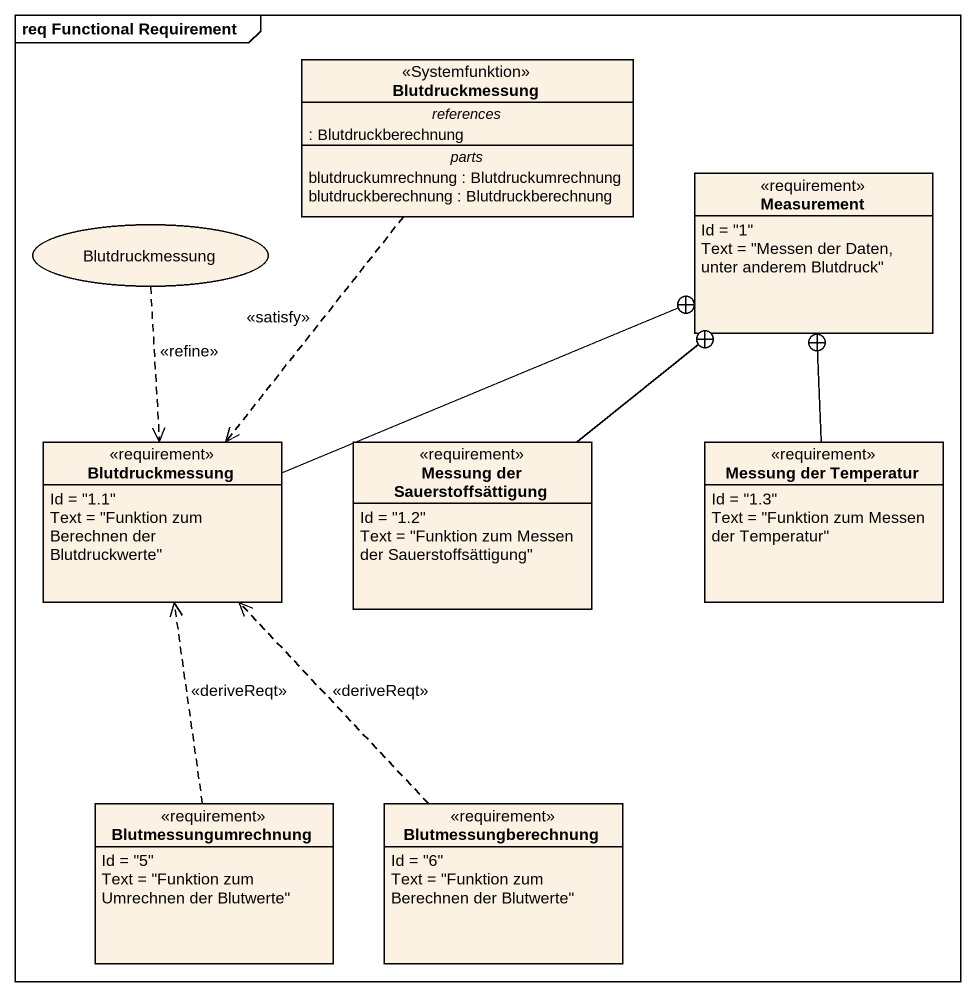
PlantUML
@startuml
mainframe req Functional Requirement
allowmixing
hide circle
hide empty members
class Blutdruckmessung <<Systemfunktion>> {
  -- references --
  : Blutdruckberechnung
  -- parts --
  blutdruckumrechnung : Blutdruckumrechnung
  blutdruckberechnung : Blutdruckberechnung
}
class Measurement <<requirement>> {
  Id = "1"
  Text = "Messen der Daten, unter anderem Blutdruck"
}
usecase "Blutdruckmessung" as Blutdruckmessung_2
class "Blutdruckmessung" as Blutdruckmessung_3 <<requirement>> {
  Id = "1.1"
  Text = "Funktion zum Berechnen der Blutdruckwerte"
}
class "Messung der Sauerstoffsättigung" as Messung_der <<requirement>> {
  Id = "1.2"
  Text = "Funktion zum Messen der Sauerstoffsättigung"
}
class "Messung der Temperatur" as Messung_der_Temperatur <<requirement>> {
  Id = "1.3"
  Text = "Funktion zum Messen der Temperatur"
}
class Blutmessungumrechnung <<requirement>> {
  Id = "5"
  Text = "Funktion zum Umrechnen der Blutwerte"
}
class Blutmessungberechnung <<requirement>> {
  Id = "6"
  Text = "Funktion zum Berechnen der Blutwerte"
}
Blutdruckmessung ..> Blutdruckmessung_3 : <<satisfy>>
Blutdruckmessung_2 ..> Blutdruckmessung_3 : <<refine>>
Blutdruckmessung_3 -right-+ Measurement
Messung_der -up-+ Measurement
Messung_der_Temperatur -up-+ Measurement
Blutmessungumrechnung .up.> Blutdruckmessung_3 : <<deriveReqt>>
Blutmessungberechnung .up.> Blutdruckmessung_3 : <<deriveReqt>>
@enduml
